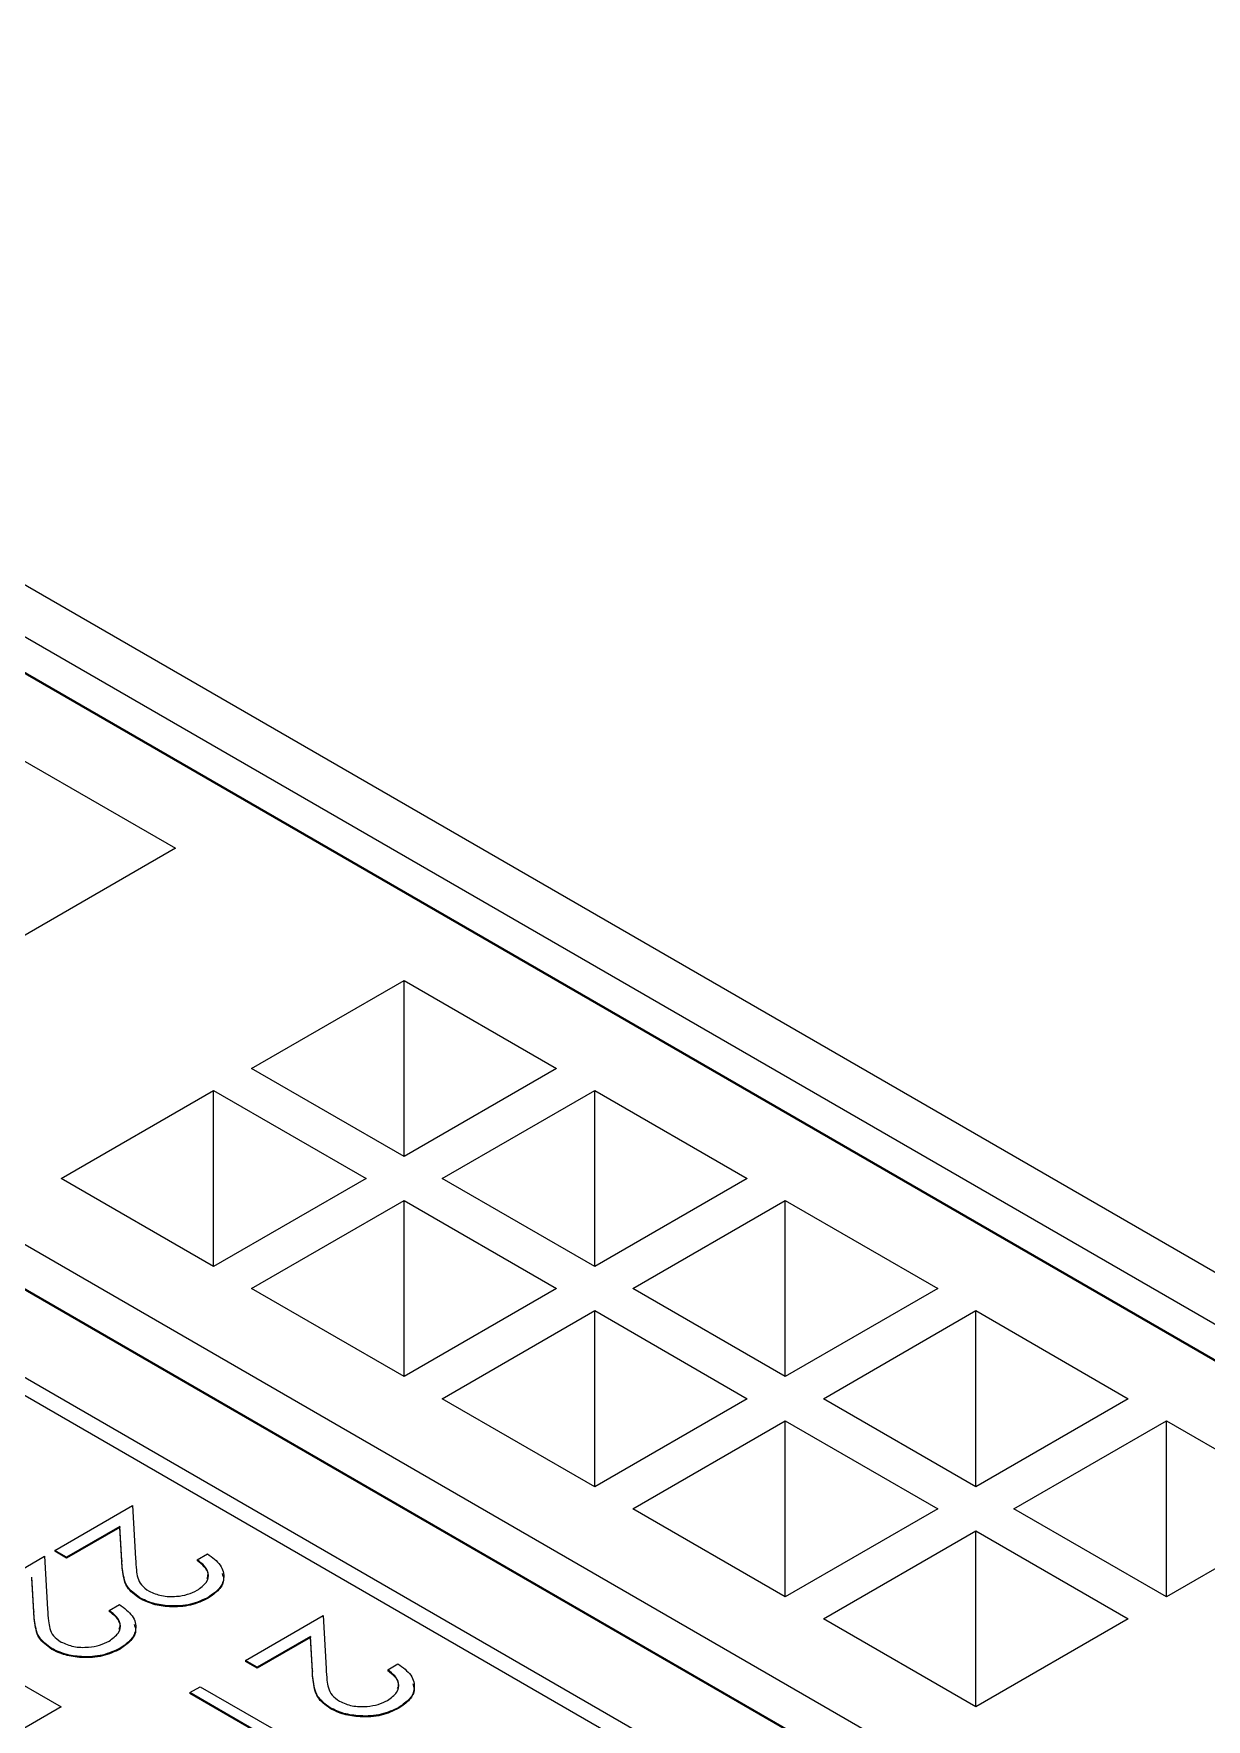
# Model space of a CAD drawing. Header units: millimetres. Extents: x 45 to 155, y 46 to 185.
# Drawn here: x 102.269 to 104.445, y 168.29 to 171.415 of the extents above; entities that cross this region are included whole.
import ezdxf

# ---------------------------------------------------------------- set-up
doc = ezdxf.new("R2010")
doc.units = ezdxf.units.MM

msp = doc.modelspace()

# ---------------------------------------------------------------- linework, layer by layer
at = {"color": 7, "linetype": 'Continuous', "lineweight": 25}
for p, q in [((112.1205, 164.6964), (100.4815, 171.4154)), ((111.2861, 165.0817), (100.9623, 171.0415)), ((100.9058, 171.0088), (111.2295, 165.049)), ((100.9058, 171.0072), (111.2295, 165.0474)), ((110.8477, 163.9616), (99.2087, 170.6806)), ((99.1804, 170.6643), (110.8194, 163.9453)), ((110.3103, 164.5184), (99.9865, 170.4782)), ((99.9158, 170.4373), (110.2396, 164.4776)), ((99.9158, 170.4357), (110.2396, 164.4759)), ((102.2493, 170.0683), (102.5321, 169.905)), ((102.5321, 169.905), (102.2493, 169.7418)), ((102.6735, 169.4968), (102.9564, 169.6601)), ((102.9564, 169.6601), (103.2392, 169.4968)), ((102.9564, 169.3336), (102.9564, 169.6601)), ((102.9564, 169.3336), (102.6735, 169.4968)), ((103.2392, 169.4968), (102.9564, 169.3336)), ((102.32, 169.2927), (102.6028, 169.456)), ((102.6028, 169.456), (102.8857, 169.2927)), ((102.6028, 169.1295), (102.6028, 169.456)), ((103.0271, 169.2927), (103.3099, 169.456)), ((103.3099, 169.456), (103.5928, 169.2927)), ((103.3099, 169.1295), (103.3099, 169.456)), ((102.6028, 169.1295), (102.32, 169.2927)), ((102.8857, 169.2927), (102.6028, 169.1295)), ((103.3099, 169.1295), (103.0271, 169.2927)), ((103.5928, 169.2927), (103.3099, 169.1295)), ((102.6735, 169.0886), (102.9564, 169.2519)), ((102.9564, 169.2519), (103.2392, 169.0886)), ((102.9564, 168.9254), (102.9564, 169.2519)), ((103.3806, 169.0886), (103.6635, 169.2519)), ((103.6635, 169.2519), (103.9463, 169.0886)), ((103.6635, 168.9254), (103.6635, 169.2519)), ((102.9564, 168.9254), (102.6735, 169.0886)), ((103.2392, 169.0886), (102.9564, 168.9254)), ((103.6635, 168.9254), (103.3806, 169.0886)), ((103.9463, 169.0886), (103.6635, 168.9254)), ((103.0271, 168.8845), (103.3099, 169.0478)), ((103.3099, 169.0478), (103.5928, 168.8845)), ((103.3099, 168.7213), (103.3099, 169.0478)), ((103.7342, 168.8845), (104.017, 169.0478)), ((104.017, 169.0478), (104.2999, 168.8845)), ((104.017, 168.7213), (104.017, 169.0478)), ((103.3099, 168.7213), (103.0271, 168.8845)), ((103.5928, 168.8845), (103.3099, 168.7213)), ((104.017, 168.7213), (103.7342, 168.8845)), ((104.2999, 168.8845), (104.017, 168.7213)), ((103.3806, 168.6804), (103.6635, 168.8437)), ((103.6635, 168.8437), (103.9463, 168.6804)), ((103.6635, 168.5171), (103.6635, 168.8437)), ((104.0877, 168.6804), (104.3706, 168.8437)), ((104.3706, 168.8437), (104.6534, 168.6804)), ((104.3706, 168.5171), (104.3706, 168.8437)), ((102.3086, 168.6032), (102.4527, 168.6865)), ((102.4527, 168.6865), (102.4582, 168.5883)), ((103.6635, 168.5171), (103.3806, 168.6804)), ((103.9463, 168.6804), (103.6635, 168.5171)), ((104.3706, 168.5171), (104.0877, 168.6804)), ((104.6534, 168.6804), (104.3706, 168.5171)), ((102.429, 168.6477), (102.3303, 168.5907)), ((102.429, 168.646), (102.3303, 168.5891)), ((102.4326, 168.5843), (102.429, 168.6477)), ((102.429, 168.6477), (102.429, 168.646)), ((102.4326, 168.5827), (102.429, 168.646)), ((103.7342, 168.4763), (104.017, 168.6396)), ((104.017, 168.6396), (104.2999, 168.4763)), ((104.017, 168.313), (104.017, 168.6396)), ((102.1454, 168.509), (102.2895, 168.5923)), ((102.2895, 168.5923), (102.295, 168.4941)), ((102.3303, 168.5907), (102.3086, 168.6032)), ((102.3086, 168.6032), (102.3086, 168.6016)), ((102.3303, 168.5891), (102.3086, 168.6016)), ((102.3303, 168.5907), (102.3303, 168.5891)), ((102.4326, 168.5843), (102.4326, 168.5827)), ((102.5724, 168.586), (102.5914, 168.597)), ((102.5724, 168.586), (102.5724, 168.5843)), ((102.2694, 168.4901), (102.2659, 168.5535)), ((102.2694, 168.4885), (102.2659, 168.5518)), ((102.5929, 168.5162), (102.5929, 168.5146)), ((102.2694, 168.4901), (102.2694, 168.4885)), ((102.4092, 168.4918), (102.4282, 168.5028)), ((102.4092, 168.4918), (102.4092, 168.4901)), ((102.4658, 168.5156), (102.4658, 168.514)), ((102.0371, 168.4763), (102.32, 168.313)), ((102.6621, 168.3991), (102.8063, 168.4824)), ((102.8063, 168.4824), (102.8118, 168.3842)), ((104.017, 168.313), (103.7342, 168.4763)), ((104.2999, 168.4763), (104.017, 168.313)), ((102.7826, 168.4436), (102.6839, 168.3866)), ((102.7826, 168.4419), (102.6839, 168.385)), ((102.7862, 168.3802), (102.7826, 168.4436)), ((102.7826, 168.4436), (102.7826, 168.4419)), ((102.7862, 168.3786), (102.7826, 168.4419)), ((102.3026, 168.4214), (102.3026, 168.4198)), ((102.4298, 168.422), (102.4298, 168.4204)), ((102.6839, 168.3866), (102.6621, 168.3991)), ((102.6621, 168.3991), (102.6621, 168.3975)), ((102.6839, 168.385), (102.6621, 168.3975)), ((102.9259, 168.3819), (102.945, 168.3929)), ((102.6839, 168.3866), (102.6839, 168.385)), ((102.7862, 168.3802), (102.7862, 168.3786)), ((102.9259, 168.3819), (102.9259, 168.3802)), ((102.5588, 168.3395), (102.5778, 168.3505)), ((102.5588, 168.3395), (102.5588, 168.3379)), ((102.7709, 168.217), (102.5588, 168.3395)), ((102.7709, 168.2154), (102.5588, 168.3379)), ((102.5778, 168.3505), (102.7682, 168.2406)), ((102.32, 168.313), (102.0371, 168.1498)), ((102.8193, 168.3115), (102.8193, 168.3099)), ((102.9465, 168.3121), (102.9465, 168.3105))]:
    msp.add_line(p, q, dxfattribs=at)
for points, knots in [([(102.4658, 168.5156), (102.4569, 168.5223), (102.4421, 168.5332), (102.4364, 168.5522), (102.4336, 168.5682), (102.4329, 168.579), (102.4326, 168.5843)], [0, 0, 0, 0, 0.3383704, 0.5587482, 0.7793608, 1, 1, 1, 1]), ([(102.4658, 168.514), (102.4569, 168.5206), (102.4421, 168.5316), (102.4364, 168.5506), (102.4336, 168.5666), (102.4329, 168.5773), (102.4326, 168.5827)], [0, 0, 0, 0, 0.3383704, 0.5587482, 0.7793608, 1, 1, 1, 1]), ([(102.4582, 168.5883), (102.4586, 168.581), (102.4592, 168.5691), (102.4617, 168.5526), (102.4675, 168.5386), (102.4779, 168.5313), (102.4831, 168.5276)], [0, 0, 0, 0, 0.340561, 0.560884, 0.780595, 1, 1, 1, 1]), ([(102.5722, 168.5293), (102.5787, 168.5339), (102.5917, 168.5432), (102.5948, 168.5602), (102.5869, 168.5749), (102.5772, 168.5823), (102.5724, 168.586)], [0, 0, 0, 0, 0.279729, 0.558969, 0.779193, 1, 1, 1, 1]), ([(102.5909, 168.5511), (102.5918, 168.554), (102.5943, 168.5614), (102.5866, 168.5733), (102.5771, 168.5807), (102.5724, 168.5843)], [0, 0, 0, 0, 0.2370645, 0.618029, 1, 1, 1, 1]), ([(102.5914, 168.597), (102.6005, 168.5903), (102.6186, 168.577), (102.624, 168.5529), (102.6152, 168.5315), (102.6004, 168.5213), (102.5929, 168.5162)], [0, 0, 0, 0, 0.280033, 0.559551, 0.779669, 1, 1, 1, 1]), ([(102.6187, 168.5602), (102.62, 168.5567), (102.6236, 168.5467), (102.6147, 168.5298), (102.6002, 168.5196), (102.5929, 168.5146)], [0, 0, 0, 0, 0.2130131, 0.6063163, 1, 1, 1, 1]), ([(102.5929, 168.5162), (102.5826, 168.5113), (102.5619, 168.5014), (102.5237, 168.4992), (102.49, 168.504), (102.4738, 168.5117), (102.4658, 168.5156)], [0, 0, 0, 0, 0.2798903, 0.5592237, 0.7795824, 1, 1, 1, 1]), ([(102.4831, 168.5276), (102.4906, 168.5243), (102.5055, 168.5178), (102.5323, 168.5172), (102.5555, 168.5211), (102.5666, 168.5266), (102.5722, 168.5293)], [0, 0, 0, 0, 0.279151, 0.55896, 0.779341, 1, 1, 1, 1]), ([(102.3026, 168.4214), (102.2937, 168.4281), (102.279, 168.439), (102.2732, 168.458), (102.2704, 168.474), (102.2698, 168.4848), (102.2694, 168.4901)], [0, 0, 0, 0, 0.3383704, 0.5587482, 0.7793608, 1, 1, 1, 1]), ([(102.3026, 168.4198), (102.2937, 168.4264), (102.279, 168.4374), (102.2732, 168.4564), (102.2704, 168.4724), (102.2698, 168.4831), (102.2694, 168.4885)], [0, 0, 0, 0, 0.3383704, 0.5587482, 0.7793608, 1, 1, 1, 1]), ([(102.295, 168.4941), (102.2954, 168.4868), (102.296, 168.4749), (102.2986, 168.4584), (102.3044, 168.4444), (102.3148, 168.4371), (102.3199, 168.4334)], [0, 0, 0, 0, 0.340561, 0.560884, 0.780595, 1, 1, 1, 1]), ([(102.409, 168.4351), (102.4155, 168.4397), (102.4285, 168.449), (102.4316, 168.466), (102.4238, 168.4807), (102.414, 168.4881), (102.4092, 168.4918)], [0, 0, 0, 0, 0.279729, 0.558969, 0.779193, 1, 1, 1, 1]), ([(102.4277, 168.4569), (102.4287, 168.4598), (102.4312, 168.4672), (102.4234, 168.4791), (102.4139, 168.4865), (102.4092, 168.4901)], [0, 0, 0, 0, 0.2370645, 0.618029, 1, 1, 1, 1]), ([(102.4282, 168.5028), (102.4373, 168.4961), (102.4555, 168.4828), (102.4608, 168.4587), (102.452, 168.4373), (102.4372, 168.4271), (102.4298, 168.422)], [0, 0, 0, 0, 0.280033, 0.559551, 0.779669, 1, 1, 1, 1]), ([(102.5929, 168.5146), (102.5826, 168.5096), (102.5619, 168.4997), (102.5237, 168.4976), (102.49, 168.5023), (102.4738, 168.5101), (102.4658, 168.514)], [0, 0, 0, 0, 0.2798903, 0.5592237, 0.7795824, 1, 1, 1, 1]), ([(102.4555, 168.466), (102.4568, 168.4625), (102.4604, 168.4525), (102.4515, 168.4356), (102.437, 168.4254), (102.4298, 168.4204)], [0, 0, 0, 0, 0.2130131, 0.6063163, 1, 1, 1, 1]), ([(102.3199, 168.4334), (102.3274, 168.4301), (102.3423, 168.4236), (102.3692, 168.423), (102.3923, 168.4269), (102.4034, 168.4324), (102.409, 168.4351)], [0, 0, 0, 0, 0.279151, 0.55896, 0.779341, 1, 1, 1, 1]), ([(102.4298, 168.422), (102.4194, 168.4171), (102.3987, 168.4072), (102.3605, 168.405), (102.3268, 168.4098), (102.3107, 168.4175), (102.3026, 168.4214)], [0, 0, 0, 0, 0.27989, 0.559224, 0.779582, 1, 1, 1, 1]), ([(102.4298, 168.4204), (102.4194, 168.4154), (102.3987, 168.4055), (102.3605, 168.4034), (102.3268, 168.4081), (102.3107, 168.4159), (102.3026, 168.4198)], [0, 0, 0, 0, 0.27989, 0.559224, 0.779582, 1, 1, 1, 1]), ([(102.945, 168.3929), (102.954, 168.3862), (102.9722, 168.3729), (102.9776, 168.3488), (102.9688, 168.3274), (102.9539, 168.3172), (102.9465, 168.3121)], [0, 0, 0, 0, 0.280033, 0.559551, 0.779669, 1, 1, 1, 1]), ([(102.8193, 168.3115), (102.8104, 168.3182), (102.7957, 168.3291), (102.7899, 168.3481), (102.7872, 168.3641), (102.7865, 168.3749), (102.7862, 168.3802)], [0, 0, 0, 0, 0.33837, 0.558748, 0.779361, 1, 1, 1, 1]), ([(102.8193, 168.3099), (102.8104, 168.3165), (102.7957, 168.3275), (102.7899, 168.3465), (102.7872, 168.3625), (102.7865, 168.3732), (102.7862, 168.3786)], [0, 0, 0, 0, 0.33837, 0.558748, 0.779361, 1, 1, 1, 1]), ([(102.8118, 168.3842), (102.8121, 168.3769), (102.8127, 168.365), (102.8153, 168.3485), (102.8211, 168.3345), (102.8315, 168.3272), (102.8367, 168.3235)], [0, 0, 0, 0, 0.340561, 0.560884, 0.780595, 1, 1, 1, 1]), ([(102.9257, 168.3252), (102.9322, 168.3298), (102.9452, 168.3391), (102.9483, 168.3561), (102.9405, 168.3708), (102.9308, 168.3782), (102.9259, 168.3819)], [0, 0, 0, 0, 0.2797288, 0.5589686, 0.7791934, 1, 1, 1, 1]), ([(102.9444, 168.347), (102.9454, 168.3499), (102.9479, 168.3573), (102.9402, 168.3692), (102.9307, 168.3766), (102.9259, 168.3802)], [0, 0, 0, 0, 0.237064, 0.618029, 1, 1, 1, 1]), ([(102.9723, 168.3561), (102.9735, 168.3526), (102.9772, 168.3426), (102.9683, 168.3257), (102.9538, 168.3155), (102.9465, 168.3105)], [0, 0, 0, 0, 0.213013, 0.606316, 1, 1, 1, 1]), ([(102.9465, 168.3121), (102.9361, 168.3072), (102.9155, 168.2973), (102.8772, 168.2951), (102.8435, 168.2999), (102.8274, 168.3076), (102.8193, 168.3115)], [0, 0, 0, 0, 0.27989, 0.559224, 0.779582, 1, 1, 1, 1]), ([(102.9465, 168.3105), (102.9361, 168.3055), (102.9155, 168.2956), (102.8772, 168.2935), (102.8435, 168.2982), (102.8274, 168.306), (102.8193, 168.3099)], [0, 0, 0, 0, 0.27989, 0.559224, 0.779582, 1, 1, 1, 1]), ([(102.8367, 168.3235), (102.8441, 168.3202), (102.8591, 168.3137), (102.8859, 168.3131), (102.909, 168.317), (102.9201, 168.3225), (102.9257, 168.3252)], [0, 0, 0, 0, 0.279151, 0.55896, 0.779341, 1, 1, 1, 1])]:
    msp.add_open_spline(points, degree=3, knots=knots, dxfattribs=at)

doc.saveas('drawing.dxf')
